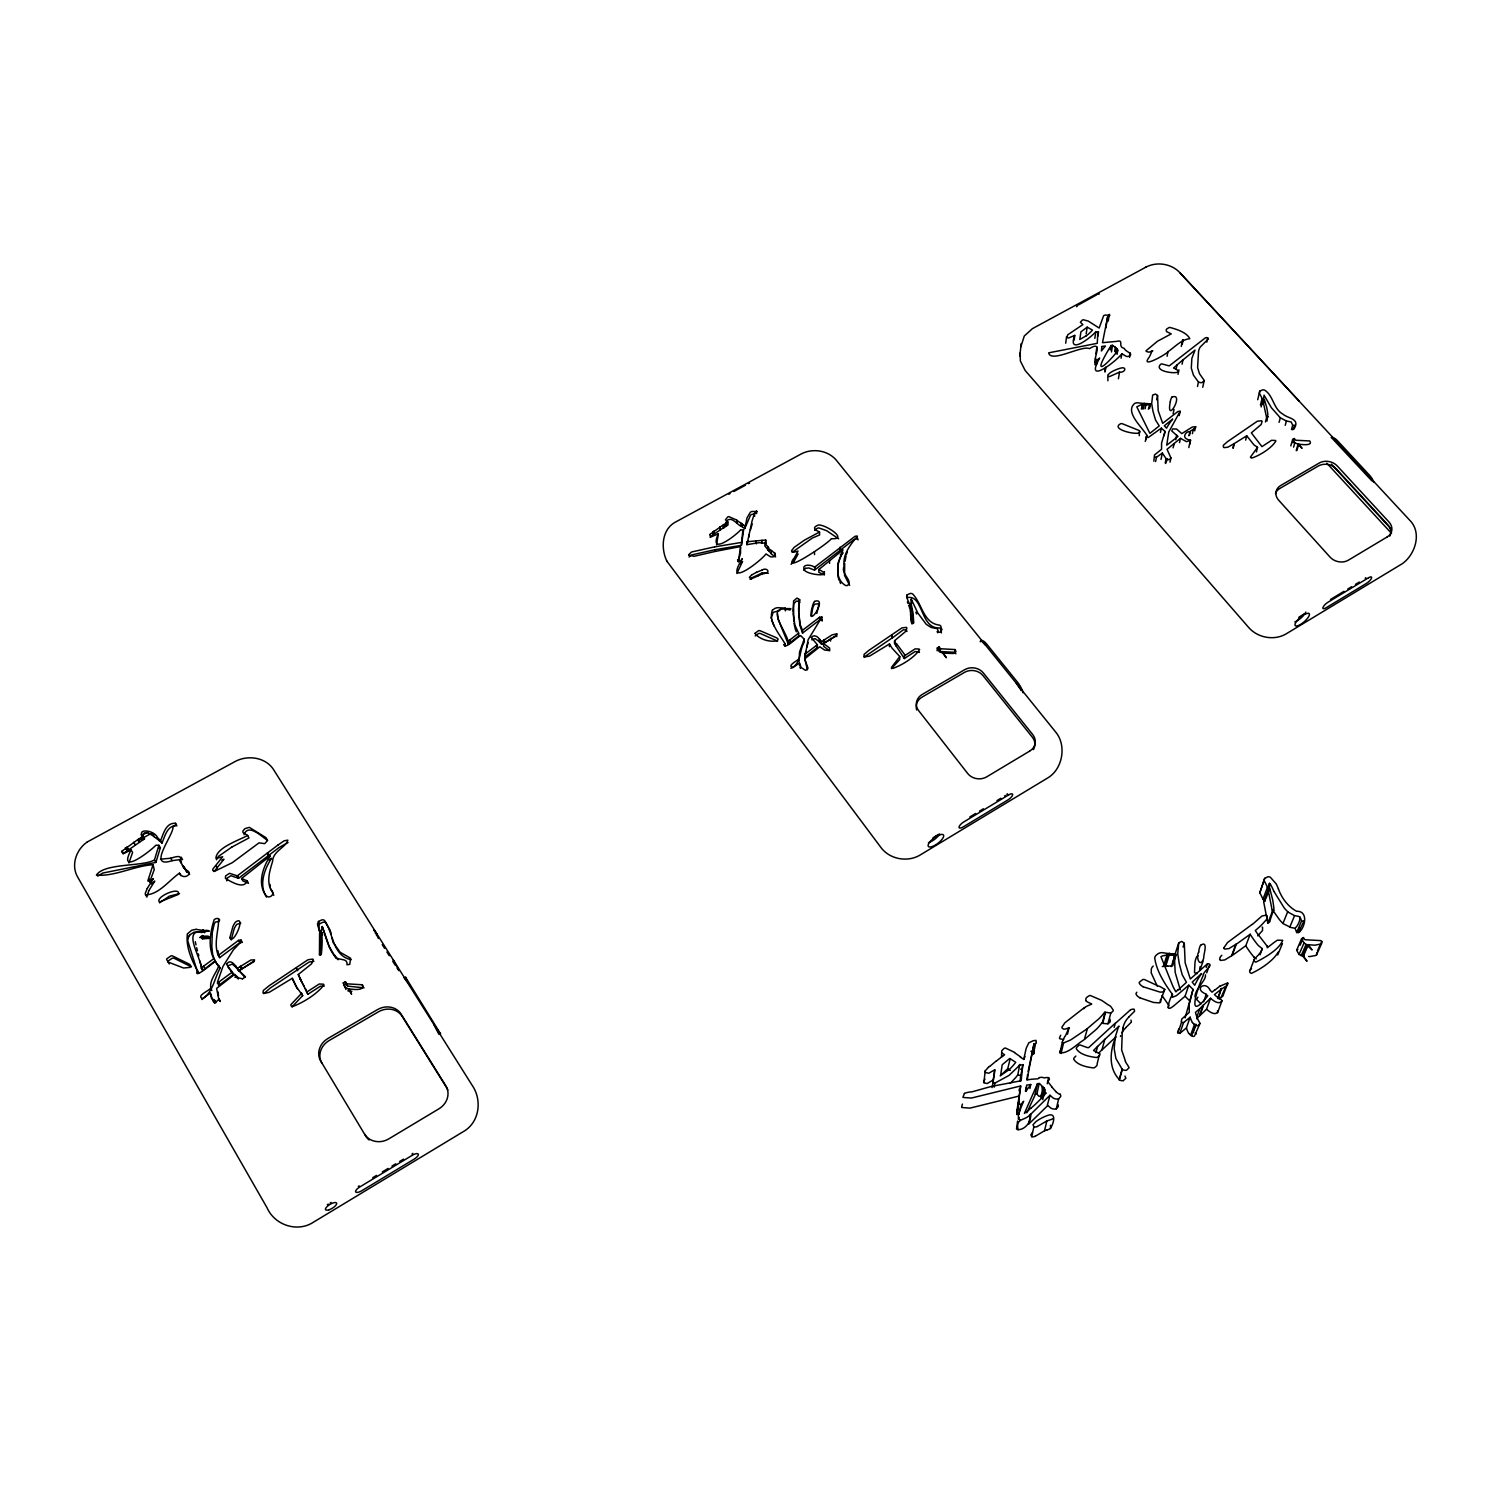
<?xml version="1.0" encoding="UTF-8"?>
<svg xmlns="http://www.w3.org/2000/svg" width="1491" height="1491" viewBox="0 0 1491 1491"><rect width="100%" height="100%" fill="white"/><g stroke="black" fill="none" stroke-linecap="round" stroke-linejoin="round"><path stroke-width="1.5" d="M1115.939 353.05L1116.684 348.447L1112.547 345.316L1111.019 345.483L1110.31 349.938M858.052 539.854L856.598 536.108A4.138 3.467 0.6 0 0 854.939 536.387L815.297 566.673M1146.001 439.584L1146.821 435.279C1142.031 426.948 1124.512 412.075 1134.614 403.446A6.952 5.591 7.9 0 1 1137.26 402.775L1143.727 403.502L1136.794 406.838L1149.878 433.341L1159.234 425.923L1155.525 419.977L1152.953 411.162L1151.686 403.521L1152.655 395.096L1155.469 394.034L1157.556 395.488L1158.19 410.677L1162.682 423.314L1177.946 411.479L1180.145 411.292L1168.776 431.98L1166.726 445.194L1178.002 436.509L1171.777 430.974L1172.765 428.886L1176.679 429.11L1181.785 433.62L1192.371 426.985L1195.652 426.892A2.907 2.33 9.3 0 1 1195.335 427.768L1193.359 429.352L1192.39 433.657M1202.752 387.287L1204.225 380.429L1199.454 373.645L1197.608 367.606L1198.54 351.522A19.495 15.395 9.2 0 1 1200.162 347.105L1208.362 338.923L1206.946 337.6A3.988 3.15 8.9 0 0 1205.38 337.842L1169.224 365.91L1161.88 363.897A3.485 2.758 8.1 0 0 1160.818 364.177C1150.847 373.328 1192.054 375.825 1173.51 368.035L1182.997 359.778L1182.083 364.214M1111.056 345.577C1090.834 378.323 1105.055 366.656 1117.598 351.037A2.274 1.808 7 0 1 1117.654 350.18L1116.684 348.614M201.732 999.529C213.269 991.944 213.642 980.146 220.221 967.957L216.922 963.652M320.621 955.34L320.733 935.547L319.614 933.236L321.87 932.676M798.654 611.776L799.642 599.68L796.995 598.077L793.547 601.003L793.734 621.356M740.561 547.551L738.287 561.492M1039.19 1083.472L1036.99 1093.667C1041.035 1102.706 1045.34 1085.858 1039.19 1083.472L1037.382 1083.733L1034.922 1095.4L1026.814 1112.771M1037.419 1083.864L1024.392 1113.367L1027.224 1111.28M889.4 646.684L889.512 643.944L869.663 656.059L864.761 656.935A2.031 1.752 1 0 1 864.072 656.487L864.053 654.419L868.731 650.449L901.869 627.935L906.211 627.357A2.013 1.733 2.4 0 1 906.919 628.084L905.633 631.494L894.581 640.683L894.47 643.441L904.347 658.556L914.989 651.604L918.903 651.772A2.423 2.069 2.9 0 1 919.444 652.424M864.016 657.158L891.898 638.092L892.009 635.315M891.898 638.092L892.289 635.315M896.24 646.181L894.581 640.683M278.053 844.968L284.185 840.794L287.838 840.16C286.011 847.223 272.741 851.342 272.629 861.258C269.871 870.39 266.554 880.659 270.859 889.81C276.413 893.556 269.237 899.707 266.05 895.532C256.955 883.697 262.994 866.979 270.356 855.815L241.579 878.497L247.208 880.864C243.984 890.015 230.62 881.405 225.458 878.441L225.588 875.925L229.558 873.297L237.311 875.851L278.034 844.987M891.413 668.62L899.669 659.693L899.781 656.58L892.121 648.231A62.771 53.508 3.8 0 1 890.108 645.025L889.512 643.944M941.716 629.351L940.691 625.978A3.187 2.721 3.5 0 0 939.628 625.158C923.059 623.35 922.109 603.259 912.511 593.847A4.603 3.895 2.5 0 0 910.33 593.418L907.143 594.834L907.013 597.649C923.656 593.996 919.928 628.885 939.423 627.935A3.168 2.702 3.6 0 1 940.486 628.755L941.399 632.892M904.347 658.556L904.59 654.549L896.352 643.422M244.058 834.699C248.065 822.864 261.894 836.768 267.187 840.16M909.566 605.029L909.435 607.843L911.094 606.893L911.225 604.097L909.566 605.029L911.952 623.946L913.666 622.977L913.536 620.107A193.811 165.296 -4.1 0 0 913.182 614.851A152.809 130.388 -2.7 0 0 912.939 612.466L911.225 604.097M908.839 605.775L910.74 607.098L910.871 604.284L908.988 602.96L906.584 597.071L907.143 594.834M941.716 629.37L941.156 631.923L938.64 632.296L937.336 628.68L931.092 627.45L926.246 624.319L917.804 613.006L911.281 599.233L911.933 603.054M1019.229 1089.138L1019.173 1090.983M988.347 1067.444L985.197 1070.799L983.911 1082.671M985.141 1071.097L985.495 1072.364M811.328 637.533L817.366 644.746L817.422 647.485L804.842 657.046L808.122 639.788L821.895 617.032L819.584 617.237L802.512 630.264L802.587 633.041L819.621 620.014L821.932 619.809L822.137 621.113M804.842 657.046L805.736 651.474M937.317 647.951L937.112 650.691L938.939 649.629L939.125 646.889L937.317 647.951L939.274 651.697L942.61 653.039L946.356 657.736L943.281 653.114L952.768 653.487A15.227 13.046 4.1 0 0 954.128 653.338L955.992 651.604L955.153 649.573L940.56 648.734L939.125 646.889M231.18 939.982L234.068 929.173A17.78 15.283 -24.7 0 1 236.734 924.401L240.778 923.227M955.861 653.803L954.93 652.312L940.187 651.53L940.56 648.734M811.272 616.491L812.707 608.347A16.028 13.661 -0.3 0 1 814.626 604.209L818.913 603.687L818.13 608.067M910.74 607.098L911.281 599.233M292.068 1006.872L302.673 995.615L296.262 986.669M302.673 995.615L301.536 992.969M954.93 652.312L955.153 649.573M1017.309 1111.932L1020.664 1085.97L971.424 1098.047L963.354 1097.469M1026.833 1079.95L1027.579 1074.582M835.855 636.21L821.653 644.336L821.616 641.577L832.108 634.868L836.768 633.824L835.817 635.706L823.628 643.609L823.666 646.367L829.686 650.859M714.916 549.732L741.4 545.352L742.872 529.939A2.852 2.386 -2.9 0 1 740.803 529.678C736.032 535.399 708.15 556.702 718.345 533.759L711.729 536.648A2.087 1.733 -3.8 0 1 710.089 535.94L709.809 534.579M741.4 545.352L743.636 529.734M688.618 554.745L691.563 551.987L714.618 546.862M1074.265 339.985L1074.731 335.382L1068.637 338.01A1.994 1.584 5.7 0 1 1067.034 337.376L1067.761 334.767L1082.857 324.609L1080.379 322.242L1082.28 320.136A2.721 2.143 6 0 1 1083.398 319.764L1088.337 321.124L1099.147 328.039L1103.601 315.775A5.069 3.988 6.5 0 1 1104.906 315.086L1109.956 315.141L1107.627 316.856L1102.501 342.688L1116.834 341.364C1124.512 339.258 1117.225 347.03 1124.177 348.316C1125.109 351.783 1135.452 354.001 1128.072 356.479A5.535 4.398 7.2 0 1 1126.301 356.349L1121.847 353.777C1116.163 361.493 1083.938 386.001 1099.668 358.064C1087.517 368.016 1106.881 337.749 1089.548 348.614C1081.795 344.98 1050.801 363.413 1048.658 352.845L1097.264 343.321L1097.861 331.915A2.74 2.162 6.3 0 1 1095.848 331.673C1091.412 337.171 1067.053 356.107 1074.731 335.382M792.858 611.31L793.641 603.818L796.38 601.059L798.542 601.395M992.447 1086.026L994.758 1069.755L988.775 1073.259L985.626 1072.532M994.758 1069.755L994.106 1076.167A59.062 55.111 17.8 0 0 993.584 1077.918L993.174 1082.037M1185.103 1017.85L1193.024 989.409L1188.812 985.178L1177.256 995A27.136 24.49 18.5 0 1 1176.362 995.671L1172.392 997.311L1172.448 994.367C1164.546 983.687 1156.401 970.827 1154.686 957.744A7.548 6.784 18.1 0 1 1156.233 955.135L1157.948 953.793A8.07 7.269 18.1 0 1 1161.918 952.619L1168.702 953.588L1164.601 966.131L1162.29 966.541M1145.535 267.355C1156.308 261.41 1170.957 263.441 1179.53 272.331L1409.778 520.284C1422.265 532.716 1415.276 554.466 1402.379 563.654L1286.547 633.638C1274.619 640.944 1257.957 638.036 1248.787 627.618L1025.137 370.458L1020.347 360.971L1020.161 352.901M1020.832 346.825L1024.28 336.015L1032.443 328.635L1146.076 267.057M1019.825 356.107L1021.167 343.601M128.934 862.954L132.606 852.423L131.096 849.963C116.988 876.615 150.181 851.38 155.865 845.229L158.903 845.285L154.43 859.99C142.782 866.793 104.165 862.879 96.393 875.142C114.863 876.652 134.283 865.842 153.051 864.724L147.814 880.92L149.883 881.572L153.331 878.665L147.274 888.412M1198.652 952.115C1195.558 957.185 1199.975 968.535 1203.572 958.694A70.785 63.778 16.5 0 0 1203.927 955.414C1204.467 952.004 1207.803 940.281 1200.646 945.294M1020.012 1081.422L1020.478 1077.751M1170.286 401.601C1165.589 426.146 1185.159 392.133 1171.982 397.072M1065.692 343.21L1066.587 336.519M748.762 537.151L749.265 534.356M1086.175 333.872L1087.163 327.163L1092.437 330.089A47.041 37.126 5.2 0 1 1086.287 335.829M844.689 563.393L844.558 575.489L849.646 585.348M1094.823 338.364L1095.848 331.673M1097.879 336.183L1098.569 331.729M1094.879 362.481L1095.55 358.045M1095.866 353.74L1096.891 347.068M1094.86 364.717L1095.55 360.3M1096.444 364.773L1097.134 360.356M1105.856 328.076L1107.627 316.856M1108.242 321.087L1109.304 314.34M1264.964 899.856L1264.983 900.937L1262.281 897.787A57.143 50.713 18.5 0 0 1260.752 894.6L1259.82 892.792L1264.703 878.348L1267.965 876.727A4.995 4.361 19.4 0 1 1270.332 877.211L1276.147 883.846A61.727 54.608 18.5 0 1 1278.402 888.878M845.043 561.343L846.105 555.77M1259.82 892.792L1264.703 878.348M1104.887 371.762L1105.595 367.364M1105.092 371.781L1105.819 367.382M1111.466 351.969L1112.547 345.316M1107.888 380.783L1107.869 374.912L1110.236 372.694A39.493 31.702 7.7 0 1 1120.58 368.128C1127.159 366.134 1125.481 372.918 1119.536 372.172L1118.418 378.77M1114.634 351.541L1115.38 347.105M1115.715 352.864L1116.461 348.428M1116.125 353.255L1117.094 348.838M994.217 1087.181L994.907 1083.1A2.106 1.976 13.3 0 1 993.472 1082.522M1117.039 354.336L1117.784 349.9M1001.523 1057.343L1001.728 1051.733A2.702 2.516 12.9 0 1 1001.971 1050.447L1004.002 1048.527A3.206 2.982 13 0 1 1005.344 1047.987L1014.607 1052.404M1121.083 358.213L1121.847 353.777M1129.563 357.355L1130.346 352.938M1000.219 1075.85L1007.748 1068.693L1010.19 1058.703A42.512 39.288 14 0 0 1011.364 1059.505L1015.725 1062.263A57.348 53.322 9.7 0 1 1008.922 1069.867M1293.853 429.203C1300.767 418.505 1288.317 418.766 1282.968 414.181C1273.314 408.925 1273.575 395.898 1264.815 390.232A4.436 3.522 10.6 0 0 1262.691 389.841L1259.765 391.127L1259.392 393.177L1262.15 398.526L1260.435 405.067M816.844 613.435L817.72 609.502M1141.379 409.019L1142.199 404.676L1144.436 403.148L1145.945 404.471L1145.107 408.832M217.313 983.165L232.242 972.095L233.565 974.35L218.655 985.383L217.537 981.917L222.998 966.373L233.435 949.767L240.778 942.182L241.076 940.094L238.56 940.336L218.32 955.396L219.662 957.669L239.846 942.629L242.362 942.387L241.076 940.094M218.655 985.383L219.27 982.662M1142.386 408.814L1143.206 404.471M1143.317 409.019L1144.137 404.676L1142.758 403.856A54.384 44.115 8.6 0 1 1147.53 403.576L1150.4 404.191L1149.561 408.534M1010.32 1083.342L1015.874 1077.359A111.042 103.103 6.3 0 0 1017.794 1074.881L1019.769 1064.518A112.254 103.997 6.2 0 1 1017.813 1067.016L1009.034 1075.421L994.907 1083.1M1139.292 435.707L1139.31 430.582L1122.201 423.686A3.206 2.591 7.6 0 0 1120.654 423.724C1110.087 429.128 1135.546 435.148 1139.571 432.763L1140.112 431.402M1295.25 928.763L1296.685 932.527L1299.313 932.099C1305.538 926.675 1308.297 910.796 1296.518 911.243C1288.038 906.584 1281.589 898.048 1278.421 888.86M1148.35 409.224L1150.4 404.191M1149.132 408.068L1149.971 403.707M1020.515 1077.751A11.481 10.717 15.8 0 1 1020.906 1074.955L1022.956 1064.593A3.541 3.299 14.4 0 1 1019.732 1064.574M1299.313 932.099L1299.649 928.054M1145.274 441.448L1146.821 435.279M1016.862 1111.317L1020.664 1085.97M1156.699 399.849L1157.556 395.488M1019.061 1114.187L1016.806 1114.429L1018.838 1101.29M1028.119 1071.563L1033.99 1043.905L1035.574 1043.532A14.929 13.829 13.6 0 0 1036.338 1042.489L1036.003 1040.401A24.341 22.626 15.6 0 0 1033.039 1040.793L1028.809 1042.843L1026.404 1047.763A76.227 70.431 19.5 0 0 1025.789 1050.037L1023.721 1059.467A23.427 21.88 14.2 0 0 1022.826 1058.796L1020.869 1057.473M351.168 959.719C332.307 955.936 333.406 932.676 324.423 920.301A5.069 4.417 -22.9 0 0 322.112 919.798L318.478 921.438L317.546 924.029L319.279 930.85L322.242 934.689L321.124 932.378L322.28 926.526C326.38 937.876 328.766 951.519 338.14 959.757M1167.099 356.256L1167.919 351.764C1175.821 346.229 1181.338 339.613 1189.799 338.681C1186.78 332.4 1176.623 329.231 1169.839 327.424A3.112 2.46 8 0 0 1168.664 327.796L1166.745 329.008A2.945 2.33 8 0 0 1166.186 330.033L1166.54 331.58L1171.236 333.872L1157.501 341.234L1146.057 350.758A1.901 1.51 7.6 0 0 1146.281 351.447L1148.946 352.193L1152.785 350.776L1151.928 351.205A87.988 69.667 5.7 0 1 1149.151 357.3C1139.814 369.116 1165.403 354.858 1167.975 351.82M1018.651 1114.504L1021.055 1104.179A28.739 26.913 13.9 0 0 1023.646 1101.271L1021.484 1106.322A44.916 42.065 20.1 0 0 1020.869 1107.943L1018.334 1115.268L1018.521 1119.014A2.535 2.386 16.9 0 0 1020.049 1119.76M1021.931 1068.823L1021.708 1069.867A23.166 21.694 14.5 0 0 1020.832 1069.215L1020.664 1069.103M1025.417 1091.244L1026.237 1087.163M1018.055 1129.675C1015.539 1117.299 1024.932 1121.325 1030.486 1114.243C1031.735 1121.362 1025.118 1129.861 1018.055 1129.675A2.497 2.348 17.3 0 1 1016.508 1128.911L1017.607 1121.064M1031.865 1054.435L1033.431 1054.081L1035.574 1043.532M1153.866 461.222L1154.5 454.979L1161.582 449.257L1161.564 443.125L1165.011 431.439L1161.321 428.141L1148.294 437.497L1146.113 437.161M1160.445 432.446L1161.321 428.141M1155.6 461.539L1156.476 457.271L1162.346 453.059L1166.148 458.762L1165.198 462.956M1176.064 369.47L1176.958 365.071M1181.263 346.452L1182.643 339.78M1182.233 344.346L1183.146 339.892M1164.136 435.745L1165.011 431.439M1029.908 1088.56L1030.747 1084.497L1026.647 1085.131L1026.498 1087.014A41.972 39.362 12.6 0 1 1025.901 1091.393M1178.02 374.334L1178.934 369.917M1161.023 459.452L1162.346 453.059M1173.119 413.771L1174.032 409.429M1165.664 463.477L1167.49 458.688L1166.092 458.706M1179.213 415.616L1180.145 411.292M1170.025 462.154L1170.92 457.905L1167.043 449.313L1180.462 438.354L1186.594 441.69L1190.582 440.236C1176.119 437.758 1193.34 425.587 1188.812 435.745M1173.082 447.878L1174.293 443.572M1175.728 439.715L1176.697 435.167M1179.53 442.641L1180.462 438.354M1035.089 1136.291A5.144 4.846 18.6 0 1 1031.716 1136.72L1033.878 1126.861L1033.021 1124.773L1035.854 1121.679A46.929 44.171 22.4 0 1 1048.173 1115.268C1057.604 1111.988 1052.851 1126.506 1049.608 1129.041A44.506 41.599 16.3 0 1 1046.85 1130.048M1206.815 342.129L1207.785 337.674M214.201 923.973L212.281 932.62L211.815 946.468L212.71 954.911L215.114 960.968L204.975 968.721L203.466 966.28L201.285 968.125L202.664 970.38L204.975 968.721M766.188 543.339L758.938 542.687L746.935 544.644L752.042 521.03L754.483 513.426L757.074 511.543L751.781 511.488A5.274 4.398 -2.5 0 0 750.364 512.233L747.066 517.768L744.755 528.597L742.332 527.031L742.369 523.993L742.332 527.031M746.935 544.644L747.755 540.879M1197.497 386.449L1198.466 382.069L1193.452 375.154L1191.29 368.109L1191.868 358.362L1195.037 350.087L1183.053 359.853M1041.743 1098.233L1043.998 1087.834M1041.948 1098.513L1044.203 1088.355M1189.464 435.372L1190.414 431.067L1193.359 429.352M1043.905 1095.941L1044.464 1088.374L1042.805 1099.631M1188.793 447.598L1190.228 441.187M1189.613 444.523L1190.582 440.236M1047.241 1083.771L1048.62 1077.639A10.381 9.673 17.3 0 0 1044.315 1077.937A6.859 6.393 16.7 0 0 1039.469 1077.602M1194.682 430.88L1195.652 426.575M983.557 1081.404L984.936 1079.223M1049.981 1095.27L1030.747 1114.262L1028.641 1124.177L1047.111 1106.192L1049.981 1095.27L1053.168 1098.028A7.064 6.579 18.1 0 0 1058.703 1098.83M1061.089 1053.522L1063.53 1042.973L1062.338 1042.302L1059.915 1052.87C1068.469 1053.597 1076.129 1044.632 1083.361 1040.252A39.4 36.213 14.8 0 0 1084.386 1039.413L1087.442 1028.529L1095.363 1021.726A49.501 45.27 14.3 0 0 1104.701 1012.072M1033.99 1043.905L1028.641 1071.302A61.653 57.18 19.6 0 0 1028.212 1073.762L1027.355 1079.857A73.562 69.35 20.3 0 1 1037.885 1078.85L1039.451 1077.564M1035.108 1136.347L1044.52 1130.756L1046.887 1120.915L1049.161 1120.188A44.991 41.972 16 0 0 1051.956 1119.182L1053 1118.641M1067.5 1034.158L1068.991 1027.746C1070.072 1026.759 1063.735 1031.176 1062.17 1028.082A2.218 2.05 15.8 0 1 1061.927 1027.15L1064.928 1022.751L1083.789 1008.046A57.646 52.986 19.7 0 1 1087.256 1005.996L1091.654 1004.188A5.069 4.622 16.4 0 1 1090.741 1003.48A19.551 17.817 16.1 0 1 1086.193 1001.132M821.653 644.336L819.565 642.211C821.094 638.129 814.142 633.246 811.384 637.458M819.565 642.211L819.603 639.117M1047.67 1105.353L1050.82 1108.093A6.989 6.523 18.5 0 0 1056.28 1108.875L1058.685 1098.774L1060.586 1096.686A2.553 2.386 18.4 0 0 1060.697 1095.419L1060.25 1094.338M97.679 876.112L102.879 873.018L155.884 862.413L160.357 847.745L158.903 845.285M736.871 573.476L742.574 561.511L741.717 562.331M1232.908 448.008L1233.97 443.722L1246.737 435.801L1253.95 444.858L1257.528 447.319L1250.427 457.159A2.348 1.901 11.1 0 0 1251.024 457.737A1.882 1.528 11 0 0 1251.769 458.072C1260.081 455.351 1271.618 448.101 1275.886 441.038A2.33 1.864 11.4 0 0 1275.345 440.46L1271.581 440.311L1261.945 446.629L1251.34 432.856L1261.162 424.488L1262.113 421.394A1.938 1.547 10.8 0 0 1261.405 420.742L1257.286 421.245L1227.428 441.727L1223.291 445.324L1223.459 447.207A1.957 1.584 10.3 0 0 1224.148 447.617L1227.783 447.225L1233.97 443.722M1233.225 448.064L1234.287 443.778M775.637 556.926L771.816 554.428L764.808 545.911L765.722 540.04L746.749 541.755M768.946 550.887C764.212 544.476 782.309 556.646 772.282 556.87A5.778 4.846 -2 0 1 770.456 556.739L766.001 553.925C759.292 562.61 723.415 589.094 742.388 558.64C738.996 565.089 736.051 555.901 738.436 561.958M764.659 543.022L768.946 547.905M1245.637 440.106L1246.737 435.801M1257.696 399.718L1259.765 391.127M1261.144 406.95L1262.858 400.427L1264.368 399.569L1266.66 407.192A146.286 118.069 7.6 0 1 1267.07 409.354A185.406 150.069 6.6 0 1 1267.816 414.125L1266.996 421.077M1262.914 404.098L1264.051 395.134L1271.338 407.677L1280.322 417.815L1279.073 422.307M1263.231 403.912L1264.368 399.569M741.157 526.081L740.878 523.211L741.754 523.546C742.518 531.486 734.001 517.452 729.062 519.539A2.833 2.367 -3.2 0 0 727.85 519.949L725.688 522.707M736.983 523.248L736.834 520.117L728.838 516.613A2.833 2.367 -3.2 0 0 727.627 517.042L725.465 519.781L727.832 521.943L728.055 524.869L723.62 527.963L723.247 524.851L709.921 534.393M1095.848 1052.683L1097.637 1046.496L1104.775 1039.32M1256.428 451.941L1257.528 447.319M1265.449 421.953L1266.605 417.629L1262.858 400.427M1075.831 1056.075L1074.005 1057.995A3.355 3.094 17.8 0 0 1073.744 1059.262C1077.247 1065.04 1086.529 1067.09 1093.22 1067.891A8.722 8.051 18.7 0 0 1094.524 1067.705L1096.761 1065.767A3.057 2.833 19 0 0 1097.096 1064.089L1099.24 1055.181M1110.832 1012.985L1105.39 1012.314L1102.818 1023.422L1107.906 1023.795L1110.832 1012.985L1112.808 1011.383A3.168 2.907 17.5 0 0 1113.274 1010.134L1110.683 1006.35A31.889 29.28 17.5 0 0 1107.72 1004.561L1104.775 1002.492A127.033 118.87 16.8 0 0 1101.383 1000.237L1090.182 995.448A3.634 3.317 16.2 0 0 1088.803 995.951L1086.715 997.386A3.522 3.224 16.1 0 0 1085.821 999.25L1085.951 1000.703M1098.364 1053.447L1101.886 1049.888L1104.831 1039.395L1119.033 1026.106A38.803 35.449 20.9 0 0 1118.138 1027.97L1115.156 1037.345L1114.187 1048.825L1115.883 1058.424L1122.332 1069.55L1119.238 1079.875A6.337 5.834 20.9 0 0 1123.319 1080.658M1114.131 1027.411L1115.324 1023.124L1089.194 1047.167A13.102 12.077 17.1 0 1 1088.71 1047.577L1088.057 1047.688A18.097 16.625 17.4 0 1 1086.902 1047.446L1080.062 1044.949A4.063 3.746 17.6 0 0 1078.813 1045.321L1076.577 1047.483A3.392 3.131 17.5 0 0 1076.316 1048.751C1079.875 1054.584 1089.25 1056.653 1096.015 1057.473A8.834 8.126 18.3 0 0 1097.339 1057.287L1099.612 1055.33A3.094 2.852 18.6 0 0 1099.929 1053.634L1093.518 1050.54L1097.544 1046.384M1285.223 425.326L1286.435 421.002L1291.187 421.953L1292.697 425.233L1291.467 429.557M846.534 554.261L847.354 551.782M1292.79 429.818L1295.083 424.898M1290.796 445.902L1292.641 439.472L1294.3 438.522L1295.66 440.236L1309.788 440.963C1313.347 446.219 1301.233 444.448 1298.736 444.188L1296.853 450.599M1293.07 442.808L1294.3 438.522M806.761 647.429L808.178 642.546M1293.573 447.17L1294.803 442.902L1292.641 439.472M1296.219 450.543L1298.102 444.113L1294.803 442.902M750.42 529.939L752.21 523.937M1119.238 1079.875L1122.145 1068.898M716.575 544.849L718.345 533.759M744.755 528.597L750.532 515.159A5.274 4.38 -2.5 0 1 751.967 514.414L754.781 513.78M1166.987 955.097L1171.218 954.836L1169.503 953.122L1166.987 955.097L1163.483 966.392L1167.677 966.131M159.537 902.838L169.322 896.166L179.516 893.594M226.557 964.174C231.068 957.483 236.342 966.951 238.579 970.697L254.29 961.434M227.806 966.69L233.472 974.219M1165.645 966.392L1169.186 955.097L1167.621 954.035A62.1 56.248 20.6 0 1 1173.026 953.681L1176.269 954.464L1172.672 965.777L1165.645 966.392L1164.117 965.348M226.539 964.23L232.428 972.654M1171.33 966.634L1174.908 955.34L1176.269 954.464M1174.815 954.948L1178.766 942.797L1181.785 941.399L1184.301 943.281L1183.071 947.065M1172.783 963.279L1175.15 954.203M1139.795 997.796L1153.475 1002.455L1159.718 1002.903L1164.788 989.409L1160.278 986.669A75.389 69.108 20.5 0 0 1157.836 985.831L1144.454 979.531A3.653 3.299 18.1 0 0 1142.702 979.568L1139.329 982.252A1.938 1.752 18 0 0 1139.31 983.147L1140.168 984.545A10.828 9.785 18.1 0 0 1143.094 986.707M1221.353 989.167L1214.438 994.553A29.429 26.298 21.5 0 0 1221.241 999.753L1222.061 1000.666C1219.694 1005.381 1213.171 1000.834 1210.58 998.243L1206.573 1009.183C1209.145 1011.737 1215.594 1016.247 1217.942 1011.588L1217.402 1010.898M1188.812 985.178L1185.065 996.23L1173.622 1005.978A26.838 24.285 18.8 0 1 1172.727 1006.611C1164.173 1013.563 1170.398 997.367 1172.448 994.367M738.343 561.287L740.58 552.844L740.487 546.563L715.605 551.353M1280.322 417.815L1286.435 421.002M1168.068 1007.73L1168.851 1005.344L1162.011 995.522M301.443 981.208L299.542 977.369M300.865 980.146L298.256 974.536L311.507 963.876L313.39 959.924A2.236 1.957 -24.4 0 0 312.737 959.086L307.966 959.757L268.92 985.886L263.311 990.49L263.012 992.894A2.274 1.976 -26.4 0 0 263.683 993.416L269.107 992.372L292.292 978.301L295.852 985.905M180.411 859.562L172.155 860.661C145.671 869.458 174.838 833.525 172.975 826.461L175.808 824.747L175.509 823.293C165.799 822.547 163.563 833.842 160.525 840.626L161.941 843.086C164.979 836.321 167.197 825.026 176.907 825.79L175.509 823.293M1160.706 1002.138L1160.483 999.473M1164.788 989.409L1163.204 991.906L1160.147 992.13L1143.057 986.762M755.192 635.967L758.584 633.507A3.336 2.852 -2.8 0 1 760.205 633.451L777.557 641.093M232.316 972.971L231.105 970.399M238.579 970.697L235.448 965.59M235.336 965.944L236.64 968.237M1199.826 970.511L1203.069 961.136M1183.537 1022.64L1181.562 1022.248L1177.853 1032.965L1179.81 1033.375L1183.537 1022.64L1190.153 1017.197A34.423 30.976 22.3 0 0 1192.427 1022.621M1206.2 967.491L1207.524 963.745C1215.445 963.987 1202.398 971.759 1203.088 975.785C1198.82 984.861 1184.655 1024.988 1207.785 995.876L1206.238 994.497M1190.153 1017.197L1186.37 1027.97L1179.81 1033.375M1206.704 972.859L1209.35 965.367M1259.056 954.315L1254.416 958.955L1249.626 971.424A1.957 1.733 21.8 0 0 1249.887 972.262A2.628 2.33 21.8 0 0 1250.539 972.971A2.106 1.882 21.8 0 0 1251.359 973.381C1260.51 969.262 1273.463 960.707 1278.085 952.171M1254.248 959.272L1254.061 960.167A1.976 1.752 21.5 0 0 1254.341 961.005A2.647 2.348 21.5 0 0 1254.993 961.732A2.125 1.901 21.5 0 0 1255.832 962.142C1264.648 957.837 1279.222 949.376 1282.633 940.486M320.36 932.714L318.664 926.358L319.596 923.768L323.23 922.128A5.069 4.398 -23 0 1 325.523 922.631L330.35 930.459M1196.695 1017.272L1199.901 1008.624L1203.293 1005.009L1199.36 1015.893L1196.565 1018.782M1199.528 1008.941L1195.465 1012.37A39.866 35.803 22.5 0 0 1200.031 1023.366L1194.44 1036.077A2.404 2.181 22.2 0 1 1192.763 1036.394L1191.123 1035.835L1196.043 1024.447L1192.949 1033.002M1203.61 1001.803L1206.294 994.162C1193.21 989.185 1204.97 980.78 1209.648 989.297M189.637 874.453L183.337 866.346L186.971 872.03M183.989 868.135L182.685 865.47L184.903 868.675M186.878 872.272L185.574 869.607M1204.225 380.727L1201.988 382.609A4.864 3.877 9.1 0 1 1200.255 382.591L1198.466 382.069M1231.678 955.582L1235.909 944.194M1217.662 998.523L1221.371 988.328L1218.371 998.057M131.096 849.963L124.331 853.243L121.628 851.417L137.675 839.694L139.297 842.378L144.515 838.799C133.594 827.43 154.952 829.499 157.785 838.166L161.941 843.086M157.002 837.718C163.842 846.515 142.912 823.2 142.54 837.346M1220.961 997.703L1226.105 985.924A4.044 3.616 21.3 0 0 1227.82 983.109L1223.533 994.162A4.007 3.597 21.5 0 1 1221.912 996.901L1218.93 998.895M1217.551 1012.78L1222.061 1000.666M1262.858 899.446L1267.369 887.592L1266.791 885.934A57.758 51.123 18.2 0 0 1265.225 882.709L1264.293 880.883M1267.965 887.294L1269.475 883.343L1270.425 884.48M1250.185 934.242L1245.805 945.723L1232.032 955.638L1236.263 944.25L1250.185 934.242A93.56 81.483 21.7 0 0 1258.329 945.536L1262.262 948.649L1260.063 954.762M1068.991 1027.746L1065.375 1036.021A3.616 3.336 16.4 0 0 1064.835 1036.413L1062.151 1042.06M1263.66 901.775L1268.17 889.941L1269.866 888.878L1272.662 899.725A208.516 188.052 12.6 0 1 1273.929 908.69L1269.512 922.016L1267.797 923.115L1263.66 901.775L1265.319 900.713M1265.729 898.961L1269.512 889.102L1269.475 883.343M1024.988 1056.429L1024.354 1058.275A75.407 69.797 19.8 0 0 1024.075 1059.337M1194.999 996.901C1194.85 988.813 1206.48 980.5 1205.418 974.797M1267.797 923.115L1272.382 911.467L1268.17 889.941M713.071 534.747L723.47 527.777M1193.024 989.409L1189.184 1004.412L1189.278 1012.314L1181.785 1019.005L1181.263 1021.875M1277.694 954.967L1282.428 943.561M1289.734 927.272L1294.561 915.66L1295.623 915.828A39.456 34.833 22.3 0 1 1298.736 916.443C1302.575 916.723 1296.387 929.862 1293.853 928.073A39.046 34.554 22.6 0 0 1290.777 927.458L1282.912 923.544L1287.721 911.672A30.565 26.689 21 0 1 1284.105 907.777L1273.78 891.152M1018.409 1119.033L1018.875 1117.933A44.432 41.673 20.6 0 1 1019.08 1117.318M1296.685 932.527L1301.587 920.953L1300.133 917.151M1298.158 932.844L1304.252 920.506M727.832 521.943L723.396 525.056L723.62 527.963M1321.827 941.455A3.858 3.392 22.8 0 1 1321.38 943.896L1315.155 945.164A68.213 59.416 20.8 0 1 1308.39 944.642L1303.395 956.048L1307.029 961.266L1302.687 955.955L1299.034 954.445L1296.63 950.196L1301.568 938.771L1303.414 937.578L1304.923 939.721L1320.765 940.616L1321.716 941.473L1317.429 950.978M1300.115 945.201L1303.414 937.578M1299.034 954.445L1303.991 943.039L1301.568 938.771M1301.14 955.768L1306.116 944.381L1312.08 949.935L1308.39 944.66M1302.687 955.955L1307.682 944.586M689.028 557L691.861 554.876L714.86 549.75M772.413 610.154C767.977 621.095 779.346 633.992 784.806 643.422C783.129 651.716 798.375 636.023 800.648 635.576L804.208 639.192L804.283 641.95C798.766 651.343 801.804 663.346 790.845 668.322M1178.766 942.797L1177.722 953.606L1179.213 963.41L1182.195 974.704L1186.445 982.327L1177.834 990.192M1174.349 955.973L1175.169 972.374L1180.294 989.912M1321.455 943.952L1316.311 955.34L1310.086 956.532A67.486 58.95 21 0 1 1308.595 956.495M324.218 986.185L320.36 986.222L307.873 994.273L305.32 988.496M307.873 994.273L302.99 984.246M147.274 888.431L145.205 893.463L146.845 897.116L148.746 890.835M335.866 957.837L329.362 946.822M188.817 936.236L187.68 940.56L196.775 969.69M123.268 853.616L139.297 842.378M187.4 933.925C185.536 946.934 192.115 961.509 198.75 972.859L197.352 970.604C192.879 981.059 214.443 961.024 215.543 961.527L217.928 965.385M1249.812 970.529L1251.489 968.554M791.05 564.325L793.678 561.585L794.293 557.764A91.957 76.563 -3.7 0 0 797.965 551.092L793.846 552.21L791.814 551.353A1.994 1.677 -1.4 0 1 791.646 550.589L794.069 547.421L804.488 540.115L819.528 532.045L819.584 534.952L812.315 538.065L792.15 552.322M247.692 835.463L242.996 832.556L242.847 831.121L244.859 828.642L249.351 827.356L265.976 837.681L267.635 840.458L264.708 843.645L259.024 842.862L232.316 862.674L214.164 871.508L212.617 870.204L213.12 868.694L222.662 856.766L215.934 858.443C215.953 847.95 238.15 840.551 247.692 835.463L248.941 837.923L231.701 847.168M144.515 838.799L143.043 836.321L137.675 839.694M804.208 639.192L799.53 652.033L799.083 661.501M1199.938 1023.422L1198.317 1025.379A2.423 2.199 21.9 0 1 1196.639 1025.696L1194.981 1025.137M263.963 993.584L270.169 988.104L309.122 962.012L313.874 961.36M710.126 537.375L713.033 534.84L712.866 531.691M803.724 570.14L805.606 568.332M148.746 890.798L154.784 881.069L151.355 883.958M1050.652 1128.538L1050.428 1125.22M218.879 965.702C216.288 973.269 207.417 982.42 211.815 990.564M1170.92 457.905L1169.503 459.414A1.994 1.621 9.1 0 1 1168.553 459.694L1166.558 459.228M1161.004 956.812L1173.137 986.837A135.476 119.41 22 0 0 1175.877 991.869L1177.685 989.987M214.219 923.935L215.524 921.96C222.867 921.96 218.86 915.977 214.182 919.612C210.156 932.192 207.342 948.872 215.114 960.968M799.642 599.68L798.561 608.962L799.81 625.139M199.459 931.95C203.894 933.664 201.751 931.372 202.851 929.825L204.621 932.583L202.851 929.825M187.456 933.851L191.705 930.235L195.992 929.34M188.854 936.18L190.102 934.615M1220.178 957.073L1219.582 959.421M1025.864 1091.393L1030.747 1084.497M244.766 977.145L239.156 970.79L254.048 960.987A3.355 2.889 -25.6 0 0 254.607 959.869L250.898 959.999L237.274 968.423M239.175 970.753L245.493 976.829L242.586 978.804M242.493 978.823L238.672 977.91L234.553 974.443L216.605 988.403L218.804 999.324L216.81 1001.262A2.33 2.013 -27.6 0 1 215.673 1001.598L213.53 1001.02L214.723 1000.331L216.083 1002.53L214.555 1002.623L212.933 1000.703L210.343 993.174L202.627 998.56C195.638 996.156 209.336 990.49 210.455 988.347M301.499 993.397L290.875 1004.673A2.013 1.771 -26.3 0 0 290.969 1005.53A2.721 2.367 -26.3 0 0 291.49 1006.276A2.181 1.901 -26.3 0 0 292.236 1006.686C303.158 1002.697 317.117 994.012 323.92 984.936A2.684 2.348 -25 0 0 323.435 984.19L319.223 984.004L306.717 992.074M1060.697 1035.239L1059.505 1037.848A2.199 2.031 16 0 0 1059.766 1038.761L1063.605 1039.562M750.029 579.309L751.818 577.837M189.916 934.82L194.054 932.173L199.254 931.912M1257.659 935.882L1262.467 930.626L1262.616 927.495A2.236 1.976 20.6 0 0 1262.206 927.085M214.443 871.117L223.967 859.189L221.898 860.214M1060.996 1048.918L1059.747 1052.627M1220.626 956.532L1221.837 955.284M185.48 869.868C195.135 872.887 183.244 881.181 179.46 873.186C169.284 880.156 158.232 895.234 145.373 894.749M1136.85 992.223L1136.105 993.323A1.901 1.733 18.3 0 0 1136.086 994.217L1136.943 995.597A10.717 9.71 18.4 0 0 1139.832 997.74M1184.301 943.281L1185.14 962.757L1190.321 978.991L1207.524 963.745M1002.474 1056.168L1000.368 1057.92M1178.747 1029.051L1177.573 1032.611M1206.573 1009.183L1199.696 1015.856L1203.628 1004.971L1210.58 998.243M741.232 562.797L740.263 563.635M1115.659 1023.106L1130.122 1010.153M1153.233 966.075L1152.841 966.448A7.474 6.728 18.3 0 0 1151.313 969.02L1151.22 972.896L1157.202 986.017M1101.942 1049.981L1115.995 1036.804A38.375 35.132 21.2 0 0 1115.119 1038.649C1109.807 1051.49 1108.708 1068.544 1119.051 1079.223M1087.237 1028.585L1087.069 1028.734A39.828 36.53 14.6 0 1 1086.026 1029.573L1070.631 1039.973L1063.53 1042.973M1032.406 1132.545L1030.821 1134.856L1031.716 1136.664M149.64 882.169L154.244 869.588L153.051 864.724M811.756 639.844L815.092 638.614L819.64 641.875M1027.411 1111.28L1030.766 1108.26M798.654 633.135L798.747 635.893L788.273 644.037L788.161 641.279L798.654 633.135L794.927 625.269L793.026 612.913M1056.262 1108.838L1058.163 1106.769A2.535 2.367 18.7 0 0 1058.256 1105.521L1057.827 1104.44M824.467 574.874L818.876 572.376L818.839 569.525L843.011 549.806L838.11 563.002L838.091 577.539M1252.384 924.42L1261.964 916.014L1266.194 915.157A2.274 1.994 20.4 0 1 1267.164 915.865L1266.996 919.034L1261.852 924.644A66.107 58.335 17.6 0 1 1259.448 926.936L1255.31 930.533L1257.174 933.329M772.431 610.136L774.891 608.44A7.269 6.188 -2 0 1 777.706 607.694L785.198 608.104L785.85 610.005M1129.06 1016.732L1134.614 1011.215L1134.148 1009.239A4.958 4.51 18.8 0 0 1130.476 1009.91M1125.929 1027.504L1131.427 1022.043L1130.961 1020.086M228.552 965.516L232.316 964.099L236.771 967.864M1084.758 1039.208L1092.605 1032.462A48.979 44.879 14.5 0 0 1101.83 1022.901M1252.086 924.439L1227.596 942.461L1223.682 948.071M1214.55 990.061L1212.053 992.167L1209.592 989.689M989.689 1066.475L995.839 1061.294M1008.867 1069.83L1000.629 1075.458L1002.176 1064.798L1009.78 1058.405M87.205 842.024C76.246 849.479 70.673 865.265 77.737 877.174L267.001 1207.691C274.698 1225.229 297.492 1232.852 313.669 1222.061L462.956 1131.837C479.692 1122.667 482.488 1099.836 471.92 1084.945L273.487 769.486C265.286 756.925 247.096 754.707 234.59 761.808L87.279 841.968M799.008 658.78C797.909 660.532 786.223 665.881 792.914 667.614L799.456 662.955L801.207 667.577L805.382 670.26A2.087 1.789 -1.2 0 0 806.389 669.962L808.029 668.285L804.73 658.836L819.789 646.777L824.653 650.057L828.213 650.486A4.473 3.839 -0.4 0 0 829.723 649.908L829.574 648.007L823.628 643.609M1002.865 1056.168L1004.599 1054.752L1002.232 1053.149M815.223 566.71L814.608 570.084L852.889 540.376M1197.888 997.162L1196.602 999.492L1200.945 1003.797M1221.8 988.887L1225.192 986.688M996.1 1061.312L999.641 1058.442M234.944 977.425L235.858 976.68L234.553 974.443M1172.504 419.213L1164.322 425.774L1166.54 428.197A80.943 65.362 10.8 0 1 1172.541 419.251M1214.923 990.061L1219.862 986.147M840.272 554.782L843.011 552.695C836.544 562.107 834.457 579.048 845.565 585.497A5.069 4.287 0.3 0 0 847.373 585.516C853.821 581.229 840.16 573.439 844.111 566.338C842.266 553.962 851.491 543.395 857.474 536.182M226.762 880.846L226.893 878.348L230.863 875.702L238.523 878.274L279.208 847.428L288.061 842.545M892.177 638.073L903.416 629.742L906.081 630.134A2.013 1.715 2.4 0 1 906.77 630.861L906.938 631.457M793.585 558.715C782.048 574.706 830.245 542.016 831.232 538.68C848.864 539.947 826.275 524.757 818.652 524.981A3.243 2.702 -0.5 0 0 817.403 525.391L815.26 526.714A3.075 2.553 -0.6 0 0 814.589 527.833L814.813 529.529L819.528 532.045M213.753 958.713L203.466 966.28M160.506 859.17L170.738 858.22C186.04 853.318 177.28 860.009 184.083 867.892M804.786 654.307L817.366 644.746M1047.931 1081.217L1049.422 1079.428L1048.62 1077.639M269.125 860.083L271.567 858.257C264.336 869.216 258.633 885.002 266.498 897.06M216.698 963.932L215.543 961.527M962.422 1104.085L961.62 1107.123M964.435 1093.518L962.981 1097.041M1078.552 304.872L1096.444 294.957M904.478 655.816L915.139 648.865L919.071 649.032A2.423 2.069 2.9 0 1 919.593 649.685C914.43 657.475 902.036 665.247 892.774 668.415A1.957 1.696 2.1 0 1 892.028 668.061A2.442 2.106 2.1 0 1 891.469 667.428L899.781 656.58M993.062 1080.08L987.135 1083.547L984.023 1082.82M1086.231 335.792L1079.782 339.501L1080.938 331.841L1087.163 327.163M1084.74 1007.804L1084.05 1008.345A3.485 3.206 16.4 0 0 1083.696 1008.736M231.683 847.186L218.45 856.374L216.419 859.785M1219.731 986.297L1227.578 982.942M777.575 613.77L778.116 619.175L788.273 644.037M199.943 937.522L201.117 936.758L202.478 939.05M200.968 936.478L202.851 935.584L204.77 938.585L206.298 938.491M203.167 938.603L204.863 938.585M751.632 575.004L749.395 577.315L751.184 578.881M1123.301 1080.602L1125.873 1078.235L1124.941 1076.055M1296.63 950.196L1297.897 949.394M1018.67 1096.146L969.989 1108.111L961.993 1107.533M1107.906 1023.795L1109.863 1022.211A3.15 2.87 17.8 0 0 1110.31 1020.962L1109.994 1019.154M1235.61 944.493L1228.975 948.574L1224.912 949.077A2.218 1.976 20.1 0 1 1224.111 948.574L1223.906 948.332M1231.38 955.88L1224.819 959.924L1220.794 960.428A2.181 1.957 20.3 0 1 1220.011 959.924L1219.787 959.682M1272.382 911.467L1274.115 910.349M988.44 1067.146L989.502 1066.475M666.626 560.84L881.088 847.689C889.997 859.543 907.963 862.581 920.487 854.809L1048.453 777.501C1062.505 768.536 1066.512 746.227 1056.411 732.957L836.693 460.682C828.4 450.282 812.558 447.822 801.021 454.047L676.448 521.552C661.631 528.746 660.532 548.222 667.017 561.492M1037.289 1126.544L1046.887 1120.915M751.949 577.763L762.069 572.991M751.762 574.911L756.571 572.283M1198.037 955.861L1196.788 956.682A20.091 17.967 20.3 0 0 1194.925 963.466L1194.496 972.672L1197.329 973.623M852.927 540.357L854.902 539.276A4.138 3.467 0.6 0 1 856.561 538.996L857.437 539.071M372.675 1177.741L376.533 1175.411M382.311 1171.926L388.089 1168.441M391.947 1166.111L395.805 1163.781M399.663 1161.452L403.502 1159.141M932.975 837.793L938.883 834.252M1298.885 617.199L1304.867 613.584M969.802 816.975L975.636 813.471M979.512 811.141L983.389 808.793M996.957 800.611L1000.834 798.263M1330.494 599.457L1343.95 591.349M1347.789 589.02L1351.629 586.709M1355.468 584.379L1359.326 582.068M728.857 494.248L730.031 493.558M345.931 989.465L344.365 985.141L346.676 983.818L362.294 984.768C365.202 991.291 352.342 989.297 348.969 988.906L351.615 994.255L348.26 988.813L344.85 987.247L343.284 982.904L345.39 981.674L347.552 986.11L364.121 987.862M1266.605 417.629L1268.17 416.753M320.733 935.547L322.652 934.466L321.534 932.136M209.318 936.926L200.036 937.522M814.626 601.413C829.313 596.065 804.562 634.01 812.651 605.551A16.066 13.68 -0.3 0 1 814.571 601.395M157.785 838.166L159.556 841.278M158.381 838.669L160.525 840.626M142.54 834.96L148.634 831.643M139.93 839.619L152.082 832.984M733.87 491.49L745.37 485.246M758.397 575.712L751.24 578.881M758.453 575.694L761.864 574.091M805.625 568.332L808.812 567.941L814.477 570.102M756.347 572.376L761.92 570.14M796.977 554.354L798.039 553.962A91.79 76.47 -3.7 0 1 794.386 560.635L793.678 561.585M1294.561 915.66L1287.665 911.877M748.445 483.624L749.582 483.196M1097.488 294.435L1099.407 293.895M1046.85 1130.048L1044.595 1130.774M761.957 570.121C766.765 566.785 771.499 572.842 764.044 573.513M762.106 572.973L768.331 573.29M763.988 573.532L761.938 574.091M1119.48 372.154L1109.658 376.515A3.56 2.852 6.9 0 1 1108.614 376.403M715.55 551.353L694.042 556.311L688.656 555.025M158.717 848.062L160.357 847.745M1168.124 954.836L1163.726 955.619A5.61 5.032 18.2 0 0 1161.396 956.477M714.674 546.862L741.213 542.463M1035.257 1094.059L1036.99 1093.667M203.41 930.514L204.789 930.44A35.504 30.398 -26.5 0 1 206.709 930.384L206.764 930.403A19.513 16.681 -26.1 0 1 207.957 930.44L209.318 931.148L201.658 931.67M203.41 936.273L205.851 936.162A27.49 23.521 -26.5 0 1 207.156 936.162L208.33 936.218M785.794 608.701L785.981 608.682A38.02 32.578 -1.8 0 1 788.851 608.589L790.193 608.645A8.443 7.194 -1.7 0 1 790.957 608.719L790.025 610.005C763.634 603.538 785.832 630.656 788.161 641.279M201.639 931.67C182.144 930.086 201.285 957.912 201.285 968.125M1142.199 404.676L1145.945 404.471M206.354 938.491L207.212 938.473A27.416 23.483 -26.5 0 1 208.516 938.473L209.318 938.491M210.343 993.174L211.573 998.504L214.723 1000.331M1196.043 1024.447L1194.459 1024.447L1190.601 1035.164L1192.073 1035.145M159.537 902.018L178.342 894.451C181.306 885.579 154.673 896.93 159.444 902.018M1020.645 1104.496L1018.521 1104.104L1019.024 1101.886L1016.806 1114.429M1144.137 404.676L1149.188 404.881M1169.186 955.097L1174.908 955.34M814.347 567.232C812.371 564.772 801.226 563.43 804.283 569.823C806.351 574.93 836.022 577.893 818.839 569.525M779.905 610.565L773.289 612.298L770.903 618.187M196.104 929.359L201.975 930.272M351.876 991.31L350.031 991.124L348.969 988.906M347.794 990.825L349.323 991.03L348.26 988.813M1154.724 456.973L1156.476 457.271M299.691 977.91L302.468 983.315M1292.697 425.233L1294.02 425.513M1301.587 920.953L1303.078 921.27M1105.148 1012.352L1102.259 1023.161M404.005 977.63L406.95 981.637M1332.059 438.242L1371.925 480.922M1020.384 1056.765L1014.551 1052.683M1020.179 1056.895L1021.111 1057.324M798.561 601.413L799.716 602.494M1051.789 1087.032L1055.684 1091.337M218.599 919.537C218.879 929.247 213.325 944.306 218.32 955.396M742.127 524.124L744.568 525.689M1303.991 943.039L1306.116 944.381M1262.15 398.526L1264.051 399.737M1010.246 1070.408L1009.5 1069.923A42.065 38.934 14.3 0 1 1008.326 1069.122L1007.748 1068.693M736.778 520.322L740.952 523.173M1267.369 887.592L1269.512 889.102M141.067 834.867L143.043 836.321M1253.782 956.961L1256.261 958.862M168.446 962.198L183.598 968.013L189.804 967.417L190.755 965.683L189.599 964.286L172.509 955.917A3.728 3.187 -27 0 0 170.757 955.973L166.75 958.843A1.957 1.659 -27 0 0 166.638 959.514L169.34 963.95M816.099 646.311L817.422 647.485M319.279 930.85L321.124 932.378M238.336 979.028L235.858 976.68M334.767 955.563C337.283 961.788 347.981 956.775 346.974 964.77L349.751 964.342L350.627 958.266L340.153 952.283L333.071 942.387L332.064 938.156M1189.222 1000.424L1185.065 996.23M819.528 639.453L821.616 641.577M230.993 970.734L232.149 971.964M1192.502 1022.602L1194.515 1024.541M1188.662 1033.319L1190.675 1035.239M398.898 970.697L393.307 959.906M191.463 966.895L173.962 958.191A3.728 3.168 -27 0 0 172.211 958.247L168.297 960.894A1.938 1.659 -27.1 0 0 168.092 961.788L168.129 962.012M438.988 1034.419L433.676 1024.131M218.264 965.907L220.221 967.957M1179.94 272.778L1299.164 401.135L1297.916 399.774M1331.388 464.167L1391.084 528.895M1326.822 463.179L1391.55 533.405M1282.502 940.336L1277.47 940.169A103.997 91.995 26.1 0 0 1273.873 942.629L1267.22 947.773A2.181 1.938 21.4 0 0 1266.996 945.89M1298.102 444.113L1302.034 448.4L1298.736 444.188M1055.628 1091.598L1058.964 1094.003A2.926 2.74 18.2 0 0 1060.026 1094.059M985.495 645.118L981.637 641.298A10.567 3.56 60 0 0 980.444 641.093M1266.94 945.909L1257.64 933.888M783.632 644.578L784.918 646.181L784.806 643.422M937.131 631.457L937.69 632.762M1016.34 683.344L1020.608 689.587A10.642 3.616 59.5 0 1 1021.018 690.557M911.094 606.893L913.032 617.647A193.42 165.072 -4.1 0 1 913.387 622.884M829.518 560.467L829.592 563.393M814.44 551.67L814.552 554.615M1047.633 1081.404L1051.826 1086.771M1045.843 1093.071L1045.191 1092.046A2.852 2.665 17.5 0 1 1045.247 1089.865M789.988 639.676L790.211 642.602M1125.463 1061.145L1121.642 1049.906L1122.201 1033.673A63.237 57.497 22.2 0 1 1123.058 1028.044M398.097 969.653L397.277 968.46M438.857 1031.791L440.628 1034.008L405.384 976.922L405.943 978.711M1042.694 1086.249L1043.737 1087.815L1041.501 1097.972L1040.457 1096.407M938.939 649.629L940.187 651.53M802.512 630.264L800.276 624.897L798.71 612.838M802.587 633.041L799.81 625.176M437.571 1029.796L438.242 1030.859M376.85 933.757L373.943 929.806L374.353 930.999M179.591 860.587L181.268 863.233M382.236 944.567L384.585 948.295M386.914 952.004L389.263 955.731M392.767 961.304L395.096 965.012M121.628 851.417L123.138 853.877M213.176 1000.424L214.89 1003.219M125.374 847.857L126.884 850.317M128.319 849.423L126.828 846.981L128.151 849.423M125.524 847.596L127.033 850.038M218.804 999.324L220.165 1001.523L219.196 998.635M273.785 895.346L270.915 888.916M148.709 878.646L150.498 881.61M409.578 985.234L410.286 986.427M133.575 842.266L135.308 844.745M138.477 839.209L139.949 841.67M1272.419 909.752L1279.353 919.5A30.249 26.465 21.2 0 0 1282.931 923.358M201.602 936.423L202.981 938.734M141.16 837.625L142.633 840.085M154.43 859.99L155.884 862.413M140.788 837.607L142.26 840.067M202.851 935.584L204.23 937.895M377.745 937.28L378.472 938.51M153.014 834.196L154.356 836.917M170.738 858.22L172.155 860.661M179.46 873.186L180.858 875.608M240.536 966.354L241.84 968.61M240.181 966.354L241.467 968.61M183.337 866.346L184.716 868.768M181.175 857.157L182.573 859.599M407.509 981.674L408.18 982.83M376.347 934.838L377.037 936.031M238.56 940.336L239.846 942.629M215.971 865.842L217.332 868.508M237.311 875.813L238.597 878.255L237.311 875.851M297.436 988.887L292.292 978.301M375.173 932.676L375.732 933.701M301.312 981.078L304.145 986.483M241.579 878.497L242.847 880.883L248.475 883.268L247.208 880.864M406.391 979.568L406.913 980.575M298.256 974.536L299.43 976.773M299.747 977.723L301.07 980.183M296.541 968.311L297.715 970.566M296.243 968.33L297.436 970.585M267.299 853.057L268.51 855.499M267.616 853.038L268.827 855.48M839.806 581.751L840.644 583.521M343.284 982.904L344.365 985.141M347.552 986.11L345.39 981.674M317.546 924.029L318.664 926.358M334.879 955.34L335.978 957.613M318.478 921.438L319.596 923.768M915.828 612.242L916.667 613.994M322.28 926.526L329.362 946.897M219.662 957.669L218.655 955.023M807.432 669.739L804.73 658.836M362.294 984.768L363.338 987.005M907.423 601.954L908.149 603.631M774.034 626.015L771.555 619.827M838.52 578.769L839.098 580.167M796.269 631.811L795.393 629.37M799.977 667.129L800.425 668.378M202.664 970.38L199.775 960.931M838.632 538.829L826.648 530.684L818.708 527.889A3.224 2.702 -0.5 0 0 817.441 528.299L815.316 529.622A3.057 2.553 -0.6 0 0 814.794 530.33M795.225 628.792L794.013 623.275M198.266 953.849L198.806 955.861M197.446 950.792L196.663 947.698M195.992 944.903L195.302 941.697M330.667 931.67L331.282 934.447M218.413 953.942L217.947 950.68M218.506 995.858L218.003 991.888M270.001 884.443L270.318 886.828M1269.326 920.376L1269.512 922.016M910.535 614.236L911.392 622.567M321.888 932.956L322.149 941.846A171.39 145.484 -27.1 0 1 322.056 944.604A218.04 183.71 -27.9 0 1 321.683 950.68L321.404 953.998L319.428 955.135L319.614 933.236M714.021 531.169L714.264 534.076M713.854 531.169L714.096 534.076M719.948 527.106L720.19 530.013M719.724 527.106L719.967 530.013M725.875 523.061L726.098 525.969M723.918 524.441L724.141 527.348M726.229 523.061L726.452 525.988M754.483 513.426L754.651 516.352M756.142 540.953L756.31 543.842M756.459 510.668L756.627 513.594M761.901 540.301L762.05 543.19M765.722 540.04L765.871 542.929M768.089 547.234L768.182 550.328M771.276 550.831L771.35 553.925M774.985 552.975L775.115 555.863M785.198 608.104L785.31 610.9M799.456 662.955L799.549 665.676M798.654 599.196L798.729 602.01M819.584 617.237L819.621 620.014M824.076 639.769L824.113 642.528M821.895 617.032L821.932 619.809M824.355 571.593L824.374 574.445M824.411 639.769L824.448 642.528M830.506 638.297L830.543 641.055M836.768 633.824L836.786 636.582M840.141 547.383L840.141 550.272M839.843 547.402L839.843 550.272M1023.012 692.775A10.642 3.616 59.5 0 0 1017.757 682.505L986.893 644.298A10.567 3.56 60 0 0 980.295 641.801M1033.412 749.638A13.587 11.853 7.6 0 0 1032.35 737.206L983.035 675.628A13.382 11.555 5.1 0 0 964.435 672.404L921.997 697.154A13.456 11.704 3.6 0 0 916.723 710.033M939.74 834.047A9.505 3.317 -37.3 0 1 928.39 842.657M1007.506 793.771A5.461 1.882 -38 0 1 1006.854 794.368M1005.437 795.467A5.461 1.882 -38 0 1 1004.71 795.933M1170.36 401.601A16.028 12.841 9 0 1 1171.926 397.053M1076.558 306.717A8.219 3.783 -43.3 0 1 1077.527 305.748M1373.751 482.394A10.139 5.144 59.6 0 0 1369.614 475.331L1337.371 440.609A10.064 5.069 60.4 0 0 1331.165 437.59M1389.798 536.089A13.102 10.605 14.9 0 0 1387.86 524.832L1336.29 468.938A12.897 10.362 12.9 0 0 1318.342 465.993L1279.874 488.433A12.934 10.493 12.4 0 0 1275.495 493.558M1305.818 612.074A9.207 2.945 -40.7 0 1 1305.352 612.987M1304.7 613.994A9.207 2.945 -40.7 0 1 1294.84 621.915M1365.849 577.669A5.312 1.659 -41.2 0 1 1365.197 578.266M1304.327 956.141A67.486 58.95 21 0 1 1303.395 956.029M1316.683 952.861A3.821 3.355 23 0 1 1316.236 955.284M1253.856 956.924A92.572 80.831 21.9 0 1 1245.73 945.76M1262.281 949.077A63.647 56.583 18.5 0 1 1259.075 954.333M1270.481 884.461A41.338 36.492 18.9 0 1 1273.724 891.152M1188.607 1033.356A34.051 30.715 22.6 0 1 1186.445 1027.951M1196.117 1034.102A39.437 35.486 22.8 0 1 1195.26 1032.648M1200.031 966.727A70.04 63.256 16.7 0 1 1199.677 969.97M1198.764 952.134A20.296 18.116 20.1 0 1 1200.535 945.238M1120.449 1036.413A24.303 22.235 20.5 0 1 1120.692 1035.667M1121.959 1032.797A24.303 22.235 20.5 0 1 1125.966 1027.541M1125.332 1061.182A10.288 9.449 20.8 0 0 1127.382 1064.63L1129.097 1067.724L1126.45 1070.296A6.411 5.889 20.6 0 1 1122.35 1069.532M1122.965 1028.026A24.564 22.421 20.2 0 1 1129.116 1016.769M992.055 1087.61A58.41 54.608 18.1 0 1 992.223 1087.032M1020.962 1074.955A3.504 3.28 14.7 0 1 1017.775 1074.936M1033.431 1054.081A14.761 13.699 13.8 0 0 1034.195 1053.037L1033.878 1050.987A24.061 22.421 15.9 0 0 1030.933 1051.36M1022.919 1064.574A11.611 10.81 15.5 0 0 1022.528 1067.407L1021.167 1080.751L991.086 1086.492L971.927 1091.859A23.017 21.731 12.9 0 0 964.379 1093.388M1045.955 1093.164A139.39 129.288 6.9 0 1 1030.971 1108.204M1037.27 1126.488A5.2 4.883 18.2 0 1 1033.859 1126.916M364.661 1134.129A18.227 16.401 -29.4 0 0 388.853 1138.844L438.95 1108.801A18.004 16.289 -26.7 0 0 445.772 1085.69L401.098 1014.066A17.762 15.805 -24.8 0 0 377.521 1009.593L328.057 1038.407A17.967 15.916 -27.2 0 0 320.733 1061.07L365.724 1136.086A18.19 16.364 -29.5 0 0 369.097 1139.981M321.888 1063.158A17.929 15.879 -27.2 0 1 329.176 1040.532L378.528 1011.774A17.724 15.767 -24.8 0 1 402.067 1016.247L446.648 1087.74A17.967 16.252 -26.7 0 1 447.803 1090.014M331.058 1202.417A6.486 2.274 -30.9 0 1 330.182 1203.051M328.281 1204.15A6.486 2.274 -30.9 0 1 327.33 1204.598M412.839 1153.363A6.057 2.143 -31.7 0 1 412.056 1153.941M359.182 1185.867A6.132 2.143 -31.2 0 1 358.306 1186.37M229.875 937.69C233.286 946.058 246.891 914.002 235.485 922.09A17.817 15.32 -24.7 0 0 232.82 926.862L229.875 937.69M754.986 633.395C759.161 639.378 770.437 642.621 777.426 640.645L778.097 639.154L776.886 637.943L760.037 630.693A3.336 2.852 -2.8 0 0 758.416 630.73L754.986 633.395M1101.942 346.471L1101.383 350.981L1105.427 346.024L1101.942 346.471M930.98 840.663L930.738 840.905A9.505 3.299 -37.3 0 0 929.993 847.018A9.505 3.299 -37.3 0 0 941.045 840.495A9.505 3.299 -37.3 0 0 941.79 834.364L937.038 835.65A9.17 5.256 -42.9 0 0 935.043 836.842L930.98 840.663M1299.257 618.299L1298.475 619.1A9.207 2.926 -40.7 0 0 1295.996 625.996A9.207 2.926 -40.7 0 0 1305.93 620.126A9.207 2.926 -40.7 0 0 1308.427 613.23L1304.476 614.106A8.871 4.678 -48.8 0 0 1302.687 615.187L1299.257 618.299M1201.411 973.698L1192.204 982.122L1194.72 985.234A92.945 83.105 24.6 0 1 1201.466 973.735M1008.568 794.945L963.764 821.951A5.498 1.901 -37.6 0 0 959.011 827.151A5.498 1.901 -37.6 0 0 963.261 826.89L1007.86 799.959A5.461 1.864 -38 0 0 1012.65 794.759A5.461 1.864 -38 0 0 1008.568 794.945M1368.533 577.763L1328.015 602.215A5.33 1.677 -40.8 0 0 1322.983 607.452A5.33 1.677 -40.8 0 0 1326.095 607.788L1366.464 583.391A5.33 1.659 -41.1 0 0 1371.515 578.154A5.33 1.659 -41.1 0 0 1368.533 577.763M412.15 1155.357L359.834 1186.929A6.132 2.143 -31.2 0 0 355.659 1191.943A6.132 2.143 -31.2 0 0 361.996 1190.619L414.069 1159.178A6.057 2.125 -31.7 0 0 418.3 1154.127A6.057 2.125 -31.7 0 0 412.15 1155.357M1029.647 751.11L986.744 776.83A13.68 12.021 6.1 0 1 967.659 773.456L918.698 710.704A13.475 11.704 3.6 0 1 922.165 694.471L964.677 669.683A13.419 11.574 5.1 0 1 983.315 672.926L1032.741 734.597A13.605 11.872 7.5 0 1 1029.647 751.11M1387.245 536.909L1348.404 560.169A13.177 10.754 14.4 0 1 1330.028 557.094L1278.682 500.212A12.972 10.512 12.4 0 1 1280.732 485.488L1319.274 463.011A12.916 10.381 12.9 0 1 1337.241 465.956L1388.922 521.925A13.121 10.623 14.8 0 1 1387.245 536.909M328.877 1209.853A6.486 2.255 -30.9 0 0 336.705 1203.181A6.486 2.255 -30.9 0 0 327.629 1206.051A6.486 2.255 -30.9 0 0 328.877 1209.853"/></g></svg>
